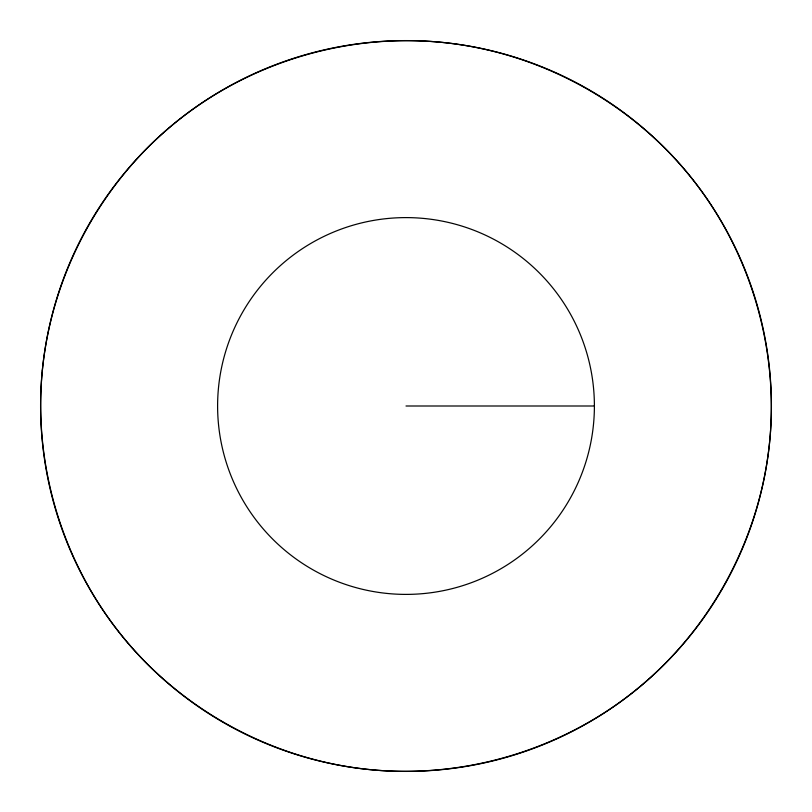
<?xml version="1.0" encoding="UTF-8"?>
<svg xmlns="http://www.w3.org/2000/svg" width="812" height="812" viewBox="0 0 812 812"><rect width="100%" height="100%" fill="white"/><g stroke="black" fill="none" stroke-linecap="round" stroke-linejoin="round"><path stroke-width="1.22" d="M406 406L594.394 406A188.394 188.394 0 0 1 311.798 569.151A188.394 188.394 0 0 1 311.798 242.849A188.394 188.394 0 0 1 594.394 406M42.356 370.191C32.987 465.58 62.768 563.701 123.546 637.816C184.344 711.911 274.832 760.194 370.191 769.644C465.58 779.012 563.701 749.232 637.806 688.454C711.911 627.666 760.184 537.168 769.644 441.809C779.012 346.419 749.232 248.299 688.454 174.194C627.656 100.089 537.168 51.806 441.809 42.356C346.419 32.987 248.299 62.768 174.194 123.546C100.089 184.344 51.806 274.832 42.356 370.191M223.3 722.447A365.4 365.4 0 0 0 771.4 406A365.4 365.4 0 0 0 223.3 89.553A365.4 365.4 0 0 0 223.3 722.447"/></g></svg>
